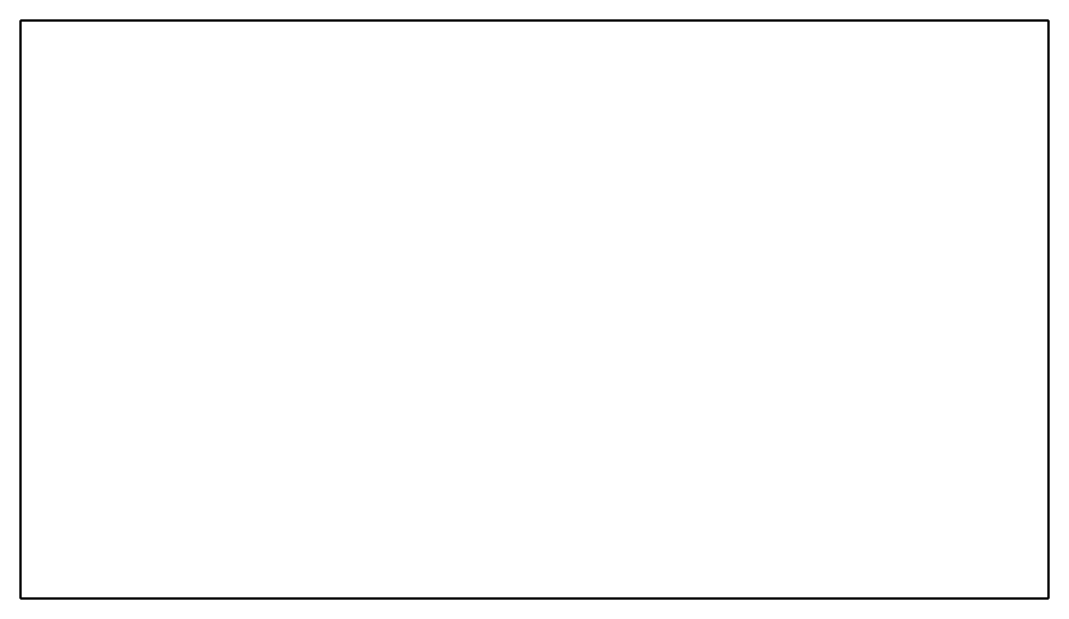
# Model space of a CAD drawing. Header units: millimetres. Extents: x 0 to 744, y -418 to 0.
import ezdxf

# ---------------------------------------------------------------- set-up
doc = ezdxf.new("R2010")
doc.units = ezdxf.units.MM
doc.layers.add('Outline', color=7, linetype='Continuous', lineweight=50)

msp = doc.modelspace()

# ---------------------------------------------------------------- linework, layer by layer
at = {"layer": 'Outline'}
for p, q in [((0, 0), (743.5, 0)), ((0, -418), (0, 0)), ((743.5, 0), (743.5, -418)), ((743.5, -418), (0, -418))]:
    msp.add_line(p, q, dxfattribs=at)

doc.saveas('drawing.dxf')
